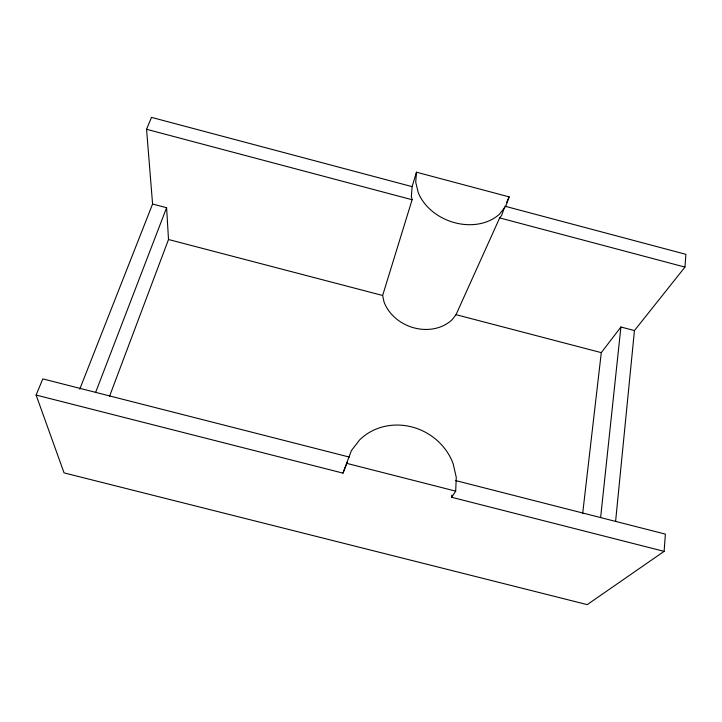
<?xml version="1.0" encoding="UTF-8"?>
<svg xmlns="http://www.w3.org/2000/svg" width="722" height="722" viewBox="0 0 722 722"><rect width="100%" height="100%" fill="white"/><g stroke="black" fill="none" stroke-linecap="round" stroke-linejoin="round"><path stroke-width="1.08" d="M455.645 480.572L665.377 534.109L664.114 551.364L451.62 497.268L455.681 491.131L456.268 477.314L453.136 463.668A56.731 52.48 29.3 0 0 359.746 439.779L351.424 450.537L342.977 473.127L36.1 395.051L42.815 378.888L349.349 457.08M451.62 497.268L451.71 495.175M416.459 172.197L415.728 182.278L418.246 192.639A48.085 38.013 20 0 0 454.788 222.728A48.085 38.013 20 0 0 499.434 214.199L505.788 206.23L509.145 196.889L416.459 172.197L412.1 186.637L411.359 196.592L412.109 199.732L382.642 295.478L383.996 301.832A40.396 34.142 20.3 0 0 414.302 327.932A40.396 34.142 20.3 0 0 452.189 319.638L456.033 314.666L499.669 217.909L501.609 215.472L504.57 207.232M615.595 521.401L634.448 330.559L684.961 267.095L685.9 254.334L504.94 206.203M600.623 517.584L620.911 327.012L634.448 330.559M582.663 513.559L601.291 352.643L620.911 327.012M109.536 396.306L168.506 239.505L166.601 207.719L152.586 204.037L146.557 129.283L151.503 117.379L412.1 186.637M95.818 391.902L166.601 207.719M79.736 389.194L152.586 204.037M342.977 473.127L347.508 461.674M506.627 202.476L509.145 196.889M664.114 551.364L587.221 604.621L64.068 472.883L36.1 395.051M346.389 463.271L455.681 491.131M168.506 239.505L382.642 295.478M456.033 314.666L601.291 352.643M499.669 217.909L684.961 267.095M146.557 129.283L412.109 199.732"/></g></svg>
